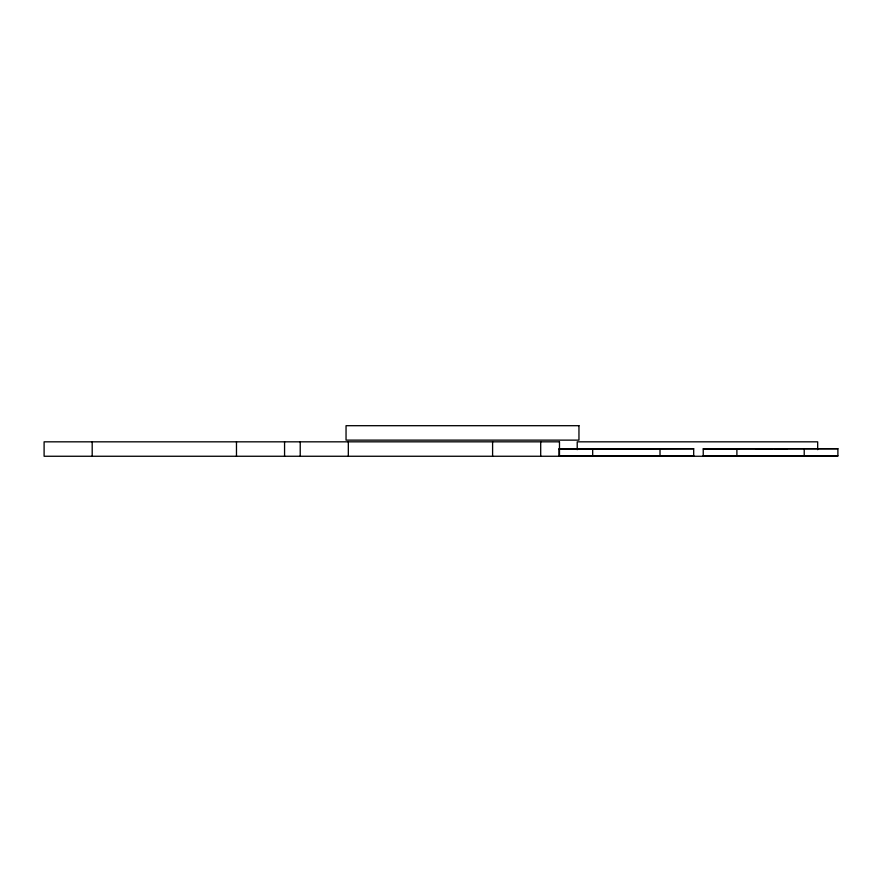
<?xml version="1.0" encoding="UTF-8"?>
<svg xmlns="http://www.w3.org/2000/svg" width="882" height="882" viewBox="0 0 882 882"><rect width="100%" height="100%" fill="white"/><g stroke="black" fill="none" stroke-linecap="round" stroke-linejoin="round"><path stroke-width="1.32" d="M594.325 448.85L594.997 448.85L559.034 448.883L559.034 456.104L693.693 455.972L693.693 448.751L587.952 449.081M837.889 448.718L703.23 448.85L703.241 456.06L837.9 455.928L837.889 448.718L715.247 448.828L719.503 448.828M639.439 449.026L642.956 449.015L611.932 448.85L622.626 448.828M618.91 449.037L620.52 449.037M640.299 448.817L630.101 448.839M764.727 448.993L763.095 448.927L766.634 448.993M784.506 448.784L780.768 448.773M783.062 448.784L787.141 448.905M785.553 448.982L786.733 448.905M726.184 448.817L716.327 448.828M728.278 448.828L736.437 448.817M572.131 448.872L571.051 448.872L693.693 448.751M577.942 448.872L588.107 448.85L559.034 448.883M620.498 448.96L627.819 449.026M634.026 448.96L641.324 448.949M766.833 448.784L756.139 448.806L760.361 448.806M769.104 448.916L772.004 448.916M774.308 448.795L781.132 448.916M703.23 448.85L739.204 448.806L734.96 448.806M772.026 448.982L763.503 448.927M616.165 456.06L611.943 456.06L622.637 456.049M630.101 456.049L640.795 456.038L636.572 456.027M559.034 456.104L592.693 456.027L592.682 448.817M760.372 456.016L756.15 456.016L785.002 455.994L780.768 455.994M703.241 456.06L736.889 455.994L736.889 448.773M786.755 448.971L775.135 448.993M693.693 455.972L660.023 455.961L660.012 448.751M837.9 455.928L804.219 455.928L804.219 448.706M577.214 456.259L817.68 456.259M817.68 449.699L817.68 441.827L577.214 441.827L577.214 449.699M540.699 441.827L540.699 456.259M492.597 441.827L492.597 456.259M348.324 441.827L348.324 456.259M300.222 441.827L300.222 456.259M284.566 441.827L284.566 456.259M236.475 441.827L236.475 456.259M92.191 441.827L92.191 456.259M578.956 425.697L346.042 425.697L346.042 440.129L578.956 440.129L578.956 425.697M559.486 441.827L44.1 441.827L44.1 456.259L559.486 456.259L559.486 441.827"/></g></svg>
